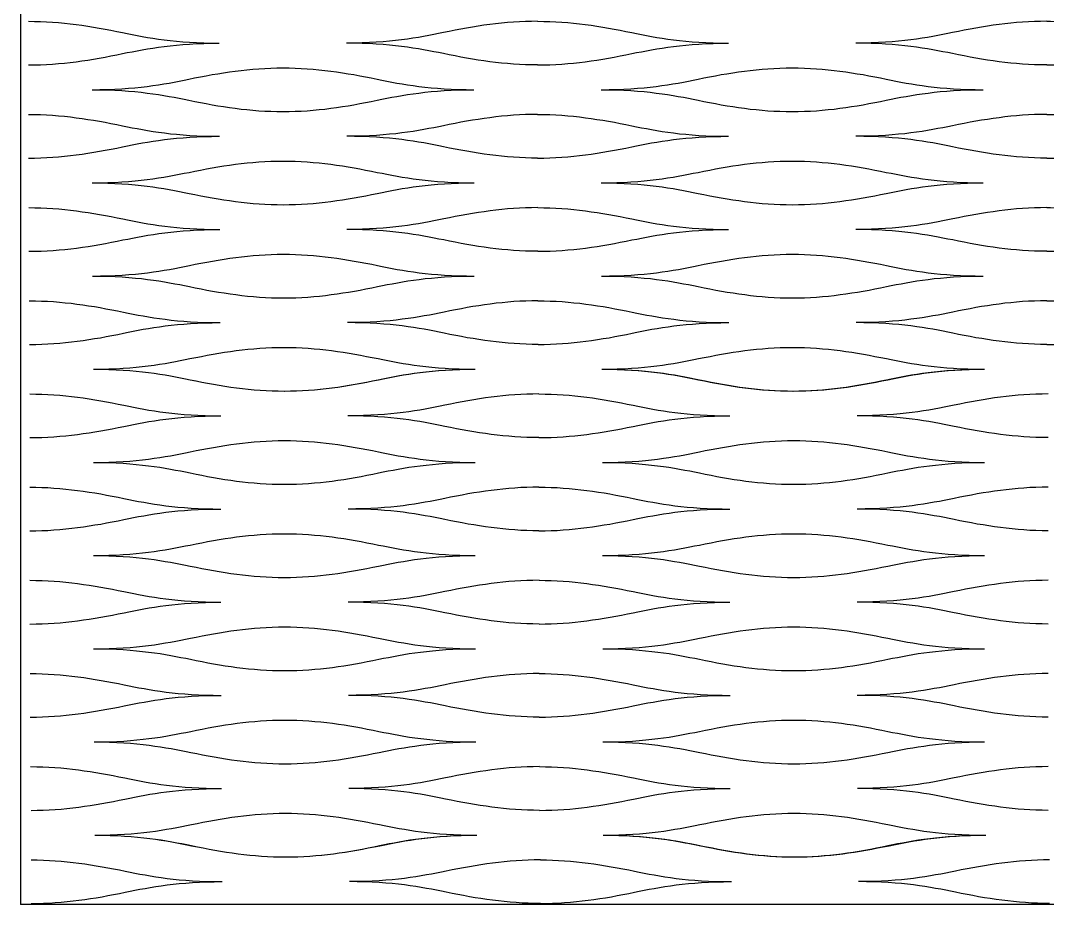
# Model space of a CAD drawing. Header units: millimetres. Extents: x 1 to 583, y -486 to -2.
# Drawn here: x 319.84 to 340.67, y -87 to -69.07 of the extents above; entities that cross this region are included whole.
import ezdxf

# ---------------------------------------------------------------- set-up
doc = ezdxf.new("R2010")
doc.units = ezdxf.units.MM
doc.header["$MEASUREMENT"] = 0
doc.layers.add('DEFAULT', color=7, linetype='Continuous')
doc.layers.add('dibujo', color=10, linetype='Continuous')

msp = doc.modelspace()

# ---------------------------------------------------------------- linework, layer by layer
at = {"layer": 'DEFAULT'}
for points, knots in [([(319.995, -69.087), (320.661, -69.087), (321.275, -69.186), (321.905, -69.316), (322.419, -69.422), (322.997, -69.53), (323.869, -69.53)], [0, 0, 0, 0, 1, 1, 1, 2, 2, 2, 2]), ([(330.324, -69.087), (329.659, -69.087), (329.044, -69.186), (328.415, -69.316), (327.9, -69.422), (327.323, -69.53), (326.451, -69.53)], [0, 0, 0, 0, 1, 1, 1, 2, 2, 2, 2]), ([(330.324, -69.087), (330.99, -69.087), (331.604, -69.186), (332.234, -69.316), (332.749, -69.422), (333.326, -69.53), (334.198, -69.53)], [0, 0, 0, 0, 1, 1, 1, 2, 2, 2, 2]), ([(340.653, -69.087), (339.988, -69.087), (339.373, -69.186), (338.744, -69.316), (338.229, -69.422), (337.651, -69.53), (336.78, -69.53)], [0, 0, 0, 0, 1, 1, 1, 2, 2, 2, 2]), ([(340.653, -69.087), (341.057, -69.087), (341.46, -69.116), (341.837, -69.175), (342.59, -69.293), (343.236, -69.53), (344.527, -69.53)], [0, 0, 0, 0, 1, 1, 1, 2, 2, 2, 2]), ([(319.996, -69.972), (320.661, -69.972), (321.276, -69.873), (321.905, -69.743), (322.42, -69.637), (322.997, -69.53), (323.869, -69.53)], [0, 0, 0, 0, 1, 1, 1, 2, 2, 2, 2]), ([(330.324, -69.972), (329.659, -69.972), (329.044, -69.873), (328.415, -69.743), (327.9, -69.637), (327.323, -69.53), (326.451, -69.53)], [0, 0, 0, 0, 1, 1, 1, 2, 2, 2, 2]), ([(330.324, -69.972), (330.99, -69.972), (331.605, -69.873), (332.234, -69.743), (332.749, -69.637), (333.326, -69.53), (334.198, -69.53)], [0, 0, 0, 0, 1, 1, 1, 2, 2, 2, 2]), ([(340.653, -69.972), (339.988, -69.972), (339.373, -69.873), (338.744, -69.743), (338.229, -69.637), (337.651, -69.53), (336.78, -69.53)], [0, 0, 0, 0, 1, 1, 1, 2, 2, 2, 2]), ([(340.653, -69.972), (341.057, -69.972), (341.46, -69.943), (341.837, -69.884), (342.59, -69.766), (343.236, -69.53), (344.527, -69.53)], [0, 0, 0, 0, 1, 1, 1, 2, 2, 2, 2]), ([(321.287, -70.474), (322.159, -70.474), (322.736, -70.367), (323.251, -70.26), (323.88, -70.13), (324.494, -70.031), (325.16, -70.031), (325.826, -70.031), (326.44, -70.13), (327.07, -70.26), (327.585, -70.367), (328.162, -70.474), (329.034, -70.474)], [0, 0, 0, 0, 1, 1, 1, 2, 2, 2, 3, 3, 3, 4, 4, 4, 4]), ([(331.616, -70.474), (332.487, -70.474), (333.065, -70.367), (333.579, -70.26), (334.209, -70.13), (334.823, -70.031), (335.489, -70.031), (336.154, -70.031), (336.769, -70.13), (337.398, -70.26), (337.913, -70.367), (338.491, -70.474), (339.362, -70.474)], [0, 0, 0, 0, 1, 1, 1, 2, 2, 2, 3, 3, 3, 4, 4, 4, 4]), ([(321.287, -70.474), (322.159, -70.474), (322.736, -70.582), (323.251, -70.688), (323.881, -70.818), (324.495, -70.917), (325.161, -70.917), (325.826, -70.917), (326.441, -70.818), (327.07, -70.688), (327.585, -70.582), (328.162, -70.474), (329.034, -70.474)], [0, 0, 0, 0, 1, 1, 1, 2, 2, 2, 3, 3, 3, 4, 4, 4, 4]), ([(331.616, -70.474), (332.487, -70.474), (333.065, -70.582), (333.58, -70.688), (334.209, -70.818), (334.823, -70.917), (335.489, -70.917), (336.155, -70.917), (336.769, -70.818), (337.398, -70.688), (337.913, -70.582), (338.491, -70.474), (339.362, -70.474)], [0, 0, 0, 0, 1, 1, 1, 2, 2, 2, 3, 3, 3, 4, 4, 4, 4]), ([(319.997, -70.976), (320.663, -70.976), (321.277, -71.075), (321.907, -71.205), (322.422, -71.311), (322.999, -71.419), (323.871, -71.419)], [0, 0, 0, 0, 1, 1, 1, 2, 2, 2, 2]), ([(330.325, -70.976), (329.66, -70.976), (329.045, -71.075), (328.416, -71.205), (327.901, -71.311), (327.324, -71.419), (326.453, -71.419)], [0, 0, 0, 0, 1, 1, 1, 2, 2, 2, 2]), ([(330.325, -70.976), (330.991, -70.976), (331.605, -71.075), (332.235, -71.205), (332.75, -71.311), (333.327, -71.419), (334.199, -71.419)], [0, 0, 0, 0, 1, 1, 1, 2, 2, 2, 2]), ([(340.653, -70.976), (339.988, -70.976), (339.373, -71.075), (338.744, -71.205), (338.229, -71.311), (337.652, -71.419), (336.78, -71.419)], [0, 0, 0, 0, 1, 1, 1, 2, 2, 2, 2]), ([(340.653, -70.976), (341.057, -70.976), (341.46, -71.006), (341.837, -71.065), (342.59, -71.183), (343.235, -71.419), (344.527, -71.419)], [0, 0, 0, 0, 1, 1, 1, 2, 2, 2, 2]), ([(319.999, -71.862), (320.664, -71.862), (321.279, -71.763), (321.908, -71.633), (322.422, -71.527), (322.999, -71.419), (323.871, -71.419)], [0, 0, 0, 0, 1, 1, 1, 2, 2, 2, 2]), ([(330.326, -71.862), (329.661, -71.862), (329.046, -71.763), (328.417, -71.633), (327.902, -71.527), (327.324, -71.419), (326.453, -71.419)], [0, 0, 0, 0, 1, 1, 1, 2, 2, 2, 2]), ([(330.326, -71.862), (330.992, -71.862), (331.606, -71.763), (332.235, -71.633), (332.75, -71.527), (333.327, -71.419), (334.199, -71.419)], [0, 0, 0, 0, 1, 1, 1, 2, 2, 2, 2]), ([(340.653, -71.862), (339.988, -71.862), (339.373, -71.763), (338.744, -71.633), (338.229, -71.527), (337.652, -71.419), (336.78, -71.419)], [0, 0, 0, 0, 1, 1, 1, 2, 2, 2, 2]), ([(340.653, -71.862), (341.057, -71.862), (341.46, -71.832), (341.837, -71.773), (342.59, -71.655), (343.235, -71.419), (344.527, -71.419)], [0, 0, 0, 0, 1, 1, 1, 2, 2, 2, 2]), ([(321.291, -72.364), (322.162, -72.364), (322.739, -72.256), (323.254, -72.15), (323.883, -72.02), (324.497, -71.921), (325.162, -71.921), (325.828, -71.921), (326.443, -72.02), (327.072, -72.15), (327.587, -72.256), (328.164, -72.364), (329.036, -72.364)], [0, 0, 0, 0, 1, 1, 1, 2, 2, 2, 3, 3, 3, 4, 4, 4, 4]), ([(331.617, -72.364), (332.489, -72.364), (333.066, -72.256), (333.581, -72.15), (334.21, -72.02), (334.824, -71.921), (335.49, -71.921), (336.155, -71.921), (336.77, -72.02), (337.399, -72.15), (337.914, -72.256), (338.491, -72.364), (339.362, -72.364)], [0, 0, 0, 0, 1, 1, 1, 2, 2, 2, 3, 3, 3, 4, 4, 4, 4]), ([(321.291, -72.364), (322.162, -72.364), (322.74, -72.471), (323.255, -72.578), (323.885, -72.707), (324.499, -72.806), (325.165, -72.806), (325.83, -72.806), (326.444, -72.707), (327.073, -72.578), (327.588, -72.471), (328.164, -72.364), (329.036, -72.364)], [0, 0, 0, 0, 1, 1, 1, 2, 2, 2, 3, 3, 3, 4, 4, 4, 4]), ([(331.617, -72.364), (332.489, -72.364), (333.066, -72.471), (333.581, -72.578), (334.21, -72.707), (334.825, -72.806), (335.49, -72.806), (336.156, -72.806), (336.77, -72.707), (337.399, -72.578), (337.914, -72.471), (338.491, -72.364), (339.362, -72.364)], [0, 0, 0, 0, 1, 1, 1, 2, 2, 2, 3, 3, 3, 4, 4, 4, 4]), ([(320.002, -72.866), (320.668, -72.866), (321.282, -72.965), (321.912, -73.094), (322.427, -73.201), (323.005, -73.308), (323.876, -73.308)], [0, 0, 0, 0, 1, 1, 1, 2, 2, 2, 2]), ([(330.328, -72.866), (329.662, -72.866), (329.048, -72.965), (328.42, -73.094), (327.905, -73.201), (327.328, -73.308), (326.457, -73.308)], [0, 0, 0, 0, 1, 1, 1, 2, 2, 2, 2]), ([(330.328, -72.866), (330.993, -72.866), (331.608, -72.965), (332.237, -73.094), (332.752, -73.201), (333.329, -73.308), (334.2, -73.308)], [0, 0, 0, 0, 1, 1, 1, 2, 2, 2, 2]), ([(340.653, -72.866), (339.988, -72.866), (339.373, -72.965), (338.745, -73.094), (338.23, -73.201), (337.653, -73.308), (336.782, -73.308)], [0, 0, 0, 0, 1, 1, 1, 2, 2, 2, 2]), ([(340.653, -72.866), (341.057, -72.866), (341.46, -72.895), (341.837, -72.954), (342.59, -73.072), (343.235, -73.308), (344.526, -73.308)], [0, 0, 0, 0, 1, 1, 1, 2, 2, 2, 2]), ([(320.006, -73.751), (320.672, -73.751), (321.285, -73.652), (321.914, -73.522), (322.428, -73.416), (323.005, -73.308), (323.876, -73.308)], [0, 0, 0, 0, 1, 1, 1, 2, 2, 2, 2]), ([(330.33, -73.751), (329.664, -73.751), (329.05, -73.652), (328.421, -73.522), (327.906, -73.416), (327.328, -73.308), (326.457, -73.308)], [0, 0, 0, 0, 1, 1, 1, 2, 2, 2, 2]), ([(330.33, -73.751), (330.995, -73.751), (331.609, -73.652), (332.238, -73.522), (332.752, -73.416), (333.329, -73.308), (334.2, -73.308)], [0, 0, 0, 0, 1, 1, 1, 2, 2, 2, 2]), ([(340.653, -73.751), (339.988, -73.751), (339.374, -73.652), (338.745, -73.522), (338.23, -73.416), (337.653, -73.308), (336.782, -73.308)], [0, 0, 0, 0, 1, 1, 1, 2, 2, 2, 2]), ([(340.653, -73.751), (341.057, -73.751), (341.46, -73.722), (341.837, -73.663), (342.59, -73.545), (343.235, -73.308), (344.526, -73.308)], [0, 0, 0, 0, 1, 1, 1, 2, 2, 2, 2]), ([(321.299, -74.253), (322.17, -74.253), (322.746, -74.145), (323.261, -74.039), (323.889, -73.909), (324.503, -73.81), (325.168, -73.81), (325.834, -73.81), (326.448, -73.909), (327.078, -74.039), (327.592, -74.145), (328.17, -74.253), (329.041, -74.253)], [0, 0, 0, 0, 1, 1, 1, 2, 2, 2, 3, 3, 3, 4, 4, 4, 4]), ([(331.621, -74.253), (332.492, -74.253), (333.069, -74.145), (333.584, -74.039), (334.212, -73.909), (334.826, -73.81), (335.491, -73.81), (336.157, -73.81), (336.771, -73.909), (337.4, -74.039), (337.915, -74.145), (338.492, -74.253), (339.363, -74.253)], [0, 0, 0, 0, 1, 1, 1, 2, 2, 2, 3, 3, 3, 4, 4, 4, 4]), ([(321.299, -74.253), (322.17, -74.253), (322.748, -74.361), (323.263, -74.467), (323.893, -74.597), (324.508, -74.696), (325.173, -74.696), (325.838, -74.696), (326.451, -74.597), (327.079, -74.467), (327.593, -74.361), (328.17, -74.253), (329.041, -74.253)], [0, 0, 0, 0, 1, 1, 1, 2, 2, 2, 3, 3, 3, 4, 4, 4, 4]), ([(331.621, -74.253), (332.492, -74.253), (333.07, -74.361), (333.585, -74.467), (334.214, -74.597), (334.828, -74.696), (335.493, -74.696), (336.158, -74.696), (336.772, -74.597), (337.401, -74.467), (337.915, -74.361), (338.492, -74.253), (339.363, -74.253)], [0, 0, 0, 0, 1, 1, 1, 2, 2, 2, 3, 3, 3, 4, 4, 4, 4]), ([(320.013, -74.755), (320.678, -74.755), (321.293, -74.854), (321.923, -74.984), (322.438, -75.09), (323.016, -75.198), (323.886, -75.198)], [0, 0, 0, 0, 1, 1, 1, 2, 2, 2, 2]), ([(330.333, -74.755), (329.668, -74.755), (329.055, -74.854), (328.427, -74.984), (327.913, -75.09), (327.336, -75.198), (326.466, -75.198)], [0, 0, 0, 0, 1, 1, 1, 2, 2, 2, 2]), ([(330.333, -74.755), (330.998, -74.755), (331.613, -74.854), (332.242, -74.984), (332.757, -75.09), (333.334, -75.198), (334.204, -75.198)], [0, 0, 0, 0, 1, 1, 1, 2, 2, 2, 2]), ([(340.653, -74.755), (339.988, -74.755), (339.374, -74.854), (338.746, -74.984), (338.231, -75.09), (337.655, -75.198), (336.784, -75.198)], [0, 0, 0, 0, 1, 1, 1, 2, 2, 2, 2]), ([(340.653, -74.755), (341.057, -74.755), (341.46, -74.784), (341.836, -74.844), (342.589, -74.962), (343.234, -75.198), (344.524, -75.198)], [0, 0, 0, 0, 1, 1, 1, 2, 2, 2, 2]), ([(320.021, -75.641), (320.686, -75.641), (321.299, -75.542), (321.926, -75.412), (322.44, -75.305), (323.016, -75.198), (323.886, -75.198)], [0, 0, 0, 0, 1, 1, 1, 2, 2, 2, 2]), ([(330.337, -75.641), (329.672, -75.641), (329.058, -75.542), (328.429, -75.412), (327.914, -75.305), (327.336, -75.198), (326.466, -75.198)], [0, 0, 0, 0, 1, 1, 1, 2, 2, 2, 2]), ([(330.337, -75.641), (331.002, -75.641), (331.615, -75.542), (332.243, -75.412), (332.757, -75.305), (333.334, -75.198), (334.204, -75.198)], [0, 0, 0, 0, 1, 1, 1, 2, 2, 2, 2]), ([(340.653, -75.641), (339.988, -75.641), (339.375, -75.542), (338.746, -75.412), (338.232, -75.305), (337.655, -75.198), (336.784, -75.198)], [0, 0, 0, 0, 1, 1, 1, 2, 2, 2, 2]), ([(340.653, -75.641), (341.057, -75.641), (341.46, -75.611), (341.836, -75.552), (342.589, -75.434), (343.234, -75.198), (344.524, -75.198)], [0, 0, 0, 0, 1, 1, 1, 2, 2, 2, 2]), ([(321.314, -76.142), (322.185, -76.142), (322.76, -76.035), (323.274, -75.928), (323.901, -75.799), (324.514, -75.7), (325.179, -75.7), (325.844, -75.7), (326.459, -75.799), (327.088, -75.928), (327.602, -76.035), (328.18, -76.142), (329.05, -76.142)], [0, 0, 0, 0, 1, 1, 1, 2, 2, 2, 3, 3, 3, 4, 4, 4, 4]), ([(331.628, -76.142), (332.499, -76.142), (333.075, -76.035), (333.589, -75.928), (334.217, -75.799), (334.83, -75.7), (335.495, -75.7), (336.16, -75.7), (336.774, -75.799), (337.403, -75.928), (337.917, -76.035), (338.494, -76.142), (339.364, -76.142)], [0, 0, 0, 0, 1, 1, 1, 2, 2, 2, 3, 3, 3, 4, 4, 4, 4]), ([(321.314, -76.142), (322.185, -76.142), (322.763, -76.25), (323.278, -76.356), (323.908, -76.486), (324.522, -76.585), (325.187, -76.585), (325.852, -76.585), (326.464, -76.486), (327.091, -76.356), (327.604, -76.25), (328.18, -76.142), (329.05, -76.142)], [0, 0, 0, 0, 1, 1, 1, 2, 2, 2, 3, 3, 3, 4, 4, 4, 4]), ([(321.314, -76.142), (322.186, -76.142), (322.763, -76.25), (323.278, -76.356), (323.907, -76.486), (324.522, -76.585), (325.188, -76.585), (325.853, -76.585), (326.468, -76.486), (327.097, -76.356), (327.612, -76.25), (328.19, -76.142), (329.061, -76.142)], [0, 0, 0, 0, 1, 1, 1, 2, 2, 2, 3, 3, 3, 4, 4, 4, 4]), ([(331.628, -76.142), (332.499, -76.142), (333.076, -76.25), (333.591, -76.356), (334.219, -76.486), (334.833, -76.585), (335.498, -76.585), (336.162, -76.585), (336.775, -76.486), (337.403, -76.356), (337.917, -76.25), (338.494, -76.142), (339.364, -76.142)], [0, 0, 0, 0, 1, 1, 1, 2, 2, 2, 3, 3, 3, 4, 4, 4, 4]), ([(331.644, -76.142), (332.515, -76.142), (333.093, -76.25), (333.608, -76.356), (334.237, -76.486), (334.851, -76.585), (335.517, -76.585), (336.183, -76.585), (336.797, -76.486), (337.427, -76.356), (337.942, -76.25), (338.519, -76.142), (339.391, -76.142)], [0, 0, 0, 0, 1, 1, 1, 2, 2, 2, 3, 3, 3, 4, 4, 4, 4]), ([(320.023, -76.644), (320.689, -76.644), (321.303, -76.743), (321.933, -76.873), (322.448, -76.98), (323.025, -77.087), (323.897, -77.087)], [0, 0, 0, 0, 1, 1, 1, 2, 2, 2, 2]), ([(330.352, -76.644), (329.687, -76.644), (329.072, -76.743), (328.443, -76.873), (327.928, -76.98), (327.351, -77.087), (326.479, -77.087)], [0, 0, 0, 0, 1, 1, 1, 2, 2, 2, 2]), ([(330.352, -76.644), (331.018, -76.644), (331.633, -76.743), (332.262, -76.873), (332.777, -76.98), (333.354, -77.087), (334.226, -77.087)], [0, 0, 0, 0, 1, 1, 1, 2, 2, 2, 2]), ([(340.682, -76.644), (340.016, -76.644), (339.402, -76.743), (338.772, -76.873), (338.257, -76.98), (337.68, -77.087), (336.808, -77.087)], [0, 0, 0, 0, 1, 1, 1, 2, 2, 2, 2]), ([(320.023, -77.53), (320.689, -77.53), (321.303, -77.431), (321.933, -77.301), (322.448, -77.195), (323.025, -77.087), (323.897, -77.087)], [0, 0, 0, 0, 1, 1, 1, 2, 2, 2, 2]), ([(330.353, -77.53), (329.687, -77.53), (329.072, -77.431), (328.443, -77.301), (327.928, -77.195), (327.351, -77.087), (326.479, -77.087)], [0, 0, 0, 0, 1, 1, 1, 2, 2, 2, 2]), ([(330.353, -77.53), (331.018, -77.53), (331.633, -77.431), (332.262, -77.301), (332.777, -77.195), (333.354, -77.087), (334.226, -77.087)], [0, 0, 0, 0, 1, 1, 1, 2, 2, 2, 2]), ([(340.682, -77.53), (340.016, -77.53), (339.402, -77.431), (338.772, -77.301), (338.257, -77.195), (337.68, -77.087), (336.808, -77.087)], [0, 0, 0, 0, 1, 1, 1, 2, 2, 2, 2]), ([(321.314, -78.032), (322.186, -78.032), (322.763, -77.924), (323.278, -77.818), (323.908, -77.688), (324.522, -77.589), (325.188, -77.589), (325.853, -77.589), (326.468, -77.688), (327.097, -77.818), (327.612, -77.924), (328.19, -78.032), (329.061, -78.032)], [0, 0, 0, 0, 1, 1, 1, 2, 2, 2, 3, 3, 3, 4, 4, 4, 4]), ([(331.644, -78.032), (332.515, -78.032), (333.093, -77.924), (333.608, -77.818), (334.237, -77.688), (334.851, -77.589), (335.517, -77.589), (336.183, -77.589), (336.797, -77.688), (337.427, -77.818), (337.942, -77.924), (338.519, -78.032), (339.391, -78.032)], [0, 0, 0, 0, 1, 1, 1, 2, 2, 2, 3, 3, 3, 4, 4, 4, 4]), ([(321.314, -78.032), (322.186, -78.032), (322.764, -78.14), (323.278, -78.246), (323.908, -78.376), (324.522, -78.475), (325.188, -78.475), (325.854, -78.475), (326.468, -78.376), (327.098, -78.246), (327.612, -78.14), (328.19, -78.032), (329.061, -78.032)], [0, 0, 0, 0, 1, 1, 1, 2, 2, 2, 3, 3, 3, 4, 4, 4, 4]), ([(331.644, -78.032), (332.515, -78.032), (333.093, -78.14), (333.608, -78.246), (334.237, -78.376), (334.852, -78.475), (335.517, -78.475), (336.183, -78.475), (336.798, -78.376), (337.427, -78.246), (337.942, -78.14), (338.519, -78.032), (339.391, -78.032)], [0, 0, 0, 0, 1, 1, 1, 2, 2, 2, 3, 3, 3, 4, 4, 4, 4]), ([(320.024, -78.534), (320.689, -78.534), (321.304, -78.633), (321.933, -78.763), (322.448, -78.869), (323.026, -78.977), (323.897, -78.977)], [0, 0, 0, 0, 1, 1, 1, 2, 2, 2, 2]), ([(330.353, -78.534), (329.687, -78.534), (329.072, -78.633), (328.443, -78.763), (327.929, -78.869), (327.351, -78.977), (326.48, -78.977)], [0, 0, 0, 0, 1, 1, 1, 2, 2, 2, 2]), ([(330.353, -78.534), (331.019, -78.534), (331.633, -78.633), (332.262, -78.763), (332.777, -78.869), (333.355, -78.977), (334.226, -78.977)], [0, 0, 0, 0, 1, 1, 1, 2, 2, 2, 2]), ([(340.682, -78.534), (340.016, -78.534), (339.402, -78.633), (338.772, -78.763), (338.257, -78.869), (337.68, -78.977), (336.808, -78.977)], [0, 0, 0, 0, 1, 1, 1, 2, 2, 2, 2]), ([(320.024, -79.42), (320.69, -79.42), (321.304, -79.32), (321.934, -79.191), (322.448, -79.084), (323.026, -78.977), (323.897, -78.977)], [0, 0, 0, 0, 1, 1, 1, 2, 2, 2, 2]), ([(330.353, -79.42), (329.687, -79.42), (329.073, -79.32), (328.444, -79.191), (327.929, -79.084), (327.351, -78.977), (326.48, -78.977)], [0, 0, 0, 0, 1, 1, 1, 2, 2, 2, 2]), ([(330.353, -79.42), (331.019, -79.42), (331.633, -79.32), (332.262, -79.191), (332.777, -79.084), (333.355, -78.977), (334.226, -78.977)], [0, 0, 0, 0, 1, 1, 1, 2, 2, 2, 2]), ([(340.682, -79.42), (340.016, -79.42), (339.402, -79.32), (338.772, -79.191), (338.258, -79.084), (337.68, -78.977), (336.808, -78.977)], [0, 0, 0, 0, 1, 1, 1, 2, 2, 2, 2]), ([(321.316, -79.921), (322.187, -79.921), (322.765, -79.814), (323.279, -79.707), (323.908, -79.578), (324.523, -79.479), (325.189, -79.479), (325.854, -79.479), (326.469, -79.578), (327.098, -79.707), (327.613, -79.814), (328.191, -79.921), (329.062, -79.921)], [0, 0, 0, 0, 1, 1, 1, 2, 2, 2, 3, 3, 3, 4, 4, 4, 4]), ([(331.644, -79.921), (332.516, -79.921), (333.093, -79.814), (333.608, -79.707), (334.237, -79.578), (334.852, -79.479), (335.517, -79.479), (336.183, -79.479), (336.798, -79.578), (337.427, -79.707), (337.942, -79.814), (338.519, -79.921), (339.391, -79.921)], [0, 0, 0, 0, 1, 1, 1, 2, 2, 2, 3, 3, 3, 4, 4, 4, 4]), ([(321.316, -79.921), (322.187, -79.921), (322.765, -80.029), (323.28, -80.135), (323.909, -80.265), (324.524, -80.364), (325.189, -80.364), (325.855, -80.364), (326.47, -80.265), (327.099, -80.135), (327.613, -80.029), (328.191, -79.921), (329.062, -79.921)], [0, 0, 0, 0, 1, 1, 1, 2, 2, 2, 3, 3, 3, 4, 4, 4, 4]), ([(331.644, -79.921), (332.516, -79.921), (333.093, -80.029), (333.608, -80.135), (334.238, -80.265), (334.852, -80.364), (335.518, -80.364), (336.183, -80.364), (336.798, -80.265), (337.427, -80.135), (337.942, -80.029), (338.519, -79.921), (339.391, -79.921)], [0, 0, 0, 0, 1, 1, 1, 2, 2, 2, 3, 3, 3, 4, 4, 4, 4]), ([(320.026, -80.423), (320.691, -80.423), (321.306, -80.522), (321.935, -80.652), (322.45, -80.759), (323.028, -80.866), (323.899, -80.866)], [0, 0, 0, 0, 1, 1, 1, 2, 2, 2, 2]), ([(330.354, -80.423), (329.688, -80.423), (329.074, -80.522), (328.445, -80.652), (327.93, -80.759), (327.353, -80.866), (326.481, -80.866)], [0, 0, 0, 0, 1, 1, 1, 2, 2, 2, 2]), ([(330.354, -80.423), (331.019, -80.423), (331.634, -80.522), (332.263, -80.652), (332.778, -80.759), (333.356, -80.866), (334.227, -80.866)], [0, 0, 0, 0, 1, 1, 1, 2, 2, 2, 2]), ([(340.682, -80.423), (340.016, -80.423), (339.402, -80.522), (338.773, -80.652), (338.258, -80.759), (337.68, -80.866), (336.809, -80.866)], [0, 0, 0, 0, 1, 1, 1, 2, 2, 2, 2]), ([(320.027, -81.309), (320.693, -81.309), (321.307, -81.21), (321.936, -81.08), (322.451, -80.974), (323.028, -80.866), (323.899, -80.866)], [0, 0, 0, 0, 1, 1, 1, 2, 2, 2, 2]), ([(330.355, -81.309), (329.689, -81.309), (329.074, -81.21), (328.445, -81.08), (327.93, -80.974), (327.353, -80.866), (326.481, -80.866)], [0, 0, 0, 0, 1, 1, 1, 2, 2, 2, 2]), ([(330.355, -81.309), (331.02, -81.309), (331.635, -81.21), (332.264, -81.08), (332.778, -80.974), (333.356, -80.866), (334.227, -80.866)], [0, 0, 0, 0, 1, 1, 1, 2, 2, 2, 2]), ([(340.682, -81.309), (340.016, -81.309), (339.402, -81.21), (338.773, -81.08), (338.258, -80.974), (337.68, -80.866), (336.809, -80.866)], [0, 0, 0, 0, 1, 1, 1, 2, 2, 2, 2]), ([(321.319, -81.811), (322.191, -81.811), (322.768, -81.703), (323.283, -81.597), (323.911, -81.467), (324.525, -81.368), (325.191, -81.368), (325.857, -81.368), (326.471, -81.467), (327.101, -81.597), (327.616, -81.703), (328.193, -81.811), (329.064, -81.811)], [0, 0, 0, 0, 1, 1, 1, 2, 2, 2, 3, 3, 3, 4, 4, 4, 4]), ([(331.646, -81.811), (332.517, -81.811), (333.095, -81.703), (333.609, -81.597), (334.238, -81.467), (334.853, -81.368), (335.518, -81.368), (336.184, -81.368), (336.798, -81.467), (337.428, -81.597), (337.942, -81.703), (338.52, -81.811), (339.391, -81.811)], [0, 0, 0, 0, 1, 1, 1, 2, 2, 2, 3, 3, 3, 4, 4, 4, 4]), ([(321.319, -81.811), (322.191, -81.811), (322.769, -81.918), (323.284, -82.025), (323.913, -82.155), (324.528, -82.254), (325.193, -82.254), (325.859, -82.254), (326.473, -82.155), (327.102, -82.025), (327.616, -81.918), (328.193, -81.811), (329.064, -81.811)], [0, 0, 0, 0, 1, 1, 1, 2, 2, 2, 3, 3, 3, 4, 4, 4, 4]), ([(331.646, -81.811), (332.517, -81.811), (333.095, -81.918), (333.61, -82.025), (334.239, -82.155), (334.854, -82.254), (335.519, -82.254), (336.184, -82.254), (336.799, -82.155), (337.428, -82.025), (337.942, -81.918), (338.52, -81.811), (339.391, -81.811)], [0, 0, 0, 0, 1, 1, 1, 2, 2, 2, 3, 3, 3, 4, 4, 4, 4]), ([(320.031, -82.313), (320.696, -82.313), (321.311, -82.412), (321.941, -82.542), (322.456, -82.648), (323.033, -82.756), (323.905, -82.756)], [0, 0, 0, 0, 1, 1, 1, 2, 2, 2, 2]), ([(330.356, -82.313), (329.691, -82.313), (329.077, -82.412), (328.448, -82.542), (327.934, -82.648), (327.357, -82.756), (326.486, -82.756)], [0, 0, 0, 0, 1, 1, 1, 2, 2, 2, 2]), ([(330.356, -82.313), (331.022, -82.313), (331.636, -82.412), (332.266, -82.542), (332.781, -82.648), (333.358, -82.756), (334.229, -82.756)], [0, 0, 0, 0, 1, 1, 1, 2, 2, 2, 2]), ([(340.682, -82.313), (340.016, -82.313), (339.402, -82.412), (338.773, -82.542), (338.259, -82.648), (337.682, -82.756), (336.81, -82.756)], [0, 0, 0, 0, 1, 1, 1, 2, 2, 2, 2]), ([(320.035, -83.198), (320.7, -83.198), (321.314, -83.099), (321.942, -82.969), (322.457, -82.863), (323.033, -82.756), (323.905, -82.756)], [0, 0, 0, 0, 1, 1, 1, 2, 2, 2, 2]), ([(330.358, -83.198), (329.693, -83.198), (329.079, -83.099), (328.449, -82.969), (327.934, -82.863), (327.357, -82.756), (326.486, -82.756)], [0, 0, 0, 0, 1, 1, 1, 2, 2, 2, 2]), ([(330.358, -83.198), (331.024, -83.198), (331.638, -83.099), (332.266, -82.969), (332.781, -82.863), (333.358, -82.756), (334.229, -82.756)], [0, 0, 0, 0, 1, 1, 1, 2, 2, 2, 2]), ([(340.682, -83.198), (340.017, -83.198), (339.402, -83.099), (338.773, -82.969), (338.259, -82.863), (337.682, -82.756), (336.81, -82.756)], [0, 0, 0, 0, 1, 1, 1, 2, 2, 2, 2]), ([(321.328, -83.7), (322.199, -83.7), (322.775, -83.593), (323.289, -83.486), (323.918, -83.356), (324.531, -83.257), (325.197, -83.257), (325.862, -83.257), (326.477, -83.356), (327.106, -83.486), (327.621, -83.593), (328.198, -83.7), (329.069, -83.7)], [0, 0, 0, 0, 1, 1, 1, 2, 2, 2, 3, 3, 3, 4, 4, 4, 4]), ([(331.65, -83.7), (332.521, -83.7), (333.098, -83.593), (333.612, -83.486), (334.241, -83.356), (334.855, -83.257), (335.52, -83.257), (336.185, -83.257), (336.8, -83.356), (337.429, -83.486), (337.943, -83.593), (338.521, -83.7), (339.392, -83.7)], [0, 0, 0, 0, 1, 1, 1, 2, 2, 2, 3, 3, 3, 4, 4, 4, 4]), ([(321.328, -83.7), (322.199, -83.7), (322.776, -83.808), (323.292, -83.914), (323.921, -84.044), (324.536, -84.143), (325.201, -84.143), (325.866, -84.143), (326.48, -84.044), (327.108, -83.914), (327.622, -83.808), (328.198, -83.7), (329.069, -83.7)], [0, 0, 0, 0, 1, 1, 1, 2, 2, 2, 3, 3, 3, 4, 4, 4, 4]), ([(331.65, -83.7), (332.521, -83.7), (333.098, -83.808), (333.613, -83.914), (334.242, -84.044), (334.856, -84.143), (335.522, -84.143), (336.187, -84.143), (336.801, -84.044), (337.429, -83.914), (337.944, -83.808), (338.521, -83.7), (339.392, -83.7)], [0, 0, 0, 0, 1, 1, 1, 2, 2, 2, 3, 3, 3, 4, 4, 4, 4]), ([(320.042, -84.202), (320.707, -84.202), (321.322, -84.301), (321.951, -84.431), (322.467, -84.537), (323.044, -84.645), (323.915, -84.645)], [0, 0, 0, 0, 1, 1, 1, 2, 2, 2, 2]), ([(330.362, -84.202), (329.697, -84.202), (329.083, -84.301), (328.455, -84.431), (327.941, -84.537), (327.365, -84.645), (326.494, -84.645)], [0, 0, 0, 0, 1, 1, 1, 2, 2, 2, 2]), ([(330.362, -84.202), (331.027, -84.202), (331.641, -84.301), (332.27, -84.431), (332.785, -84.537), (333.362, -84.645), (334.233, -84.645)], [0, 0, 0, 0, 1, 1, 1, 2, 2, 2, 2]), ([(340.682, -84.202), (340.017, -84.202), (339.403, -84.301), (338.774, -84.431), (338.26, -84.537), (337.683, -84.645), (336.813, -84.645)], [0, 0, 0, 0, 1, 1, 1, 2, 2, 2, 2]), ([(320.049, -85.088), (320.714, -85.088), (321.327, -84.989), (321.955, -84.859), (322.468, -84.753), (323.044, -84.645), (323.915, -84.645)], [0, 0, 0, 0, 1, 1, 1, 2, 2, 2, 2]), ([(330.366, -85.088), (329.701, -85.088), (329.087, -84.989), (328.457, -84.859), (327.942, -84.753), (327.365, -84.645), (326.494, -84.645)], [0, 0, 0, 0, 1, 1, 1, 2, 2, 2, 2]), ([(330.366, -85.088), (331.031, -85.088), (331.644, -84.989), (332.272, -84.859), (332.786, -84.753), (333.362, -84.645), (334.233, -84.645)], [0, 0, 0, 0, 1, 1, 1, 2, 2, 2, 2]), ([(340.682, -85.088), (340.017, -85.088), (339.403, -84.989), (338.775, -84.859), (338.26, -84.753), (337.683, -84.645), (336.813, -84.645)], [0, 0, 0, 0, 1, 1, 1, 2, 2, 2, 2]), ([(321.343, -85.59), (322.213, -85.59), (322.789, -85.482), (323.302, -85.376), (323.93, -85.246), (324.543, -85.147), (325.208, -85.147), (325.873, -85.147), (326.487, -85.246), (327.116, -85.376), (327.631, -85.482), (328.208, -85.59), (329.079, -85.59)], [0, 0, 0, 0, 1, 1, 1, 2, 2, 2, 3, 3, 3, 4, 4, 4, 4]), ([(331.657, -85.59), (332.527, -85.59), (333.104, -85.482), (333.618, -85.376), (334.246, -85.246), (334.859, -85.147), (335.524, -85.147), (336.189, -85.147), (336.803, -85.246), (337.431, -85.376), (337.946, -85.482), (338.522, -85.59), (339.393, -85.59)], [0, 0, 0, 0, 1, 1, 1, 2, 2, 2, 3, 3, 3, 4, 4, 4, 4]), ([(321.343, -85.59), (322.213, -85.59), (322.791, -85.697), (323.307, -85.803), (323.937, -85.933), (324.551, -86.032), (325.216, -86.032), (325.88, -86.032), (326.493, -85.933), (327.12, -85.803), (327.633, -85.697), (328.208, -85.59), (329.079, -85.59)], [0, 0, 0, 0, 1, 1, 1, 2, 2, 2, 3, 3, 3, 4, 4, 4, 4]), ([(321.343, -85.59), (322.214, -85.59), (322.792, -85.697), (323.307, -85.804), (323.936, -85.933), (324.551, -86.032), (325.216, -86.032), (325.882, -86.032), (326.497, -85.933), (327.126, -85.804), (327.641, -85.697), (328.218, -85.59), (329.09, -85.59)], [0, 0, 0, 0, 1, 1, 1, 2, 2, 2, 3, 3, 3, 4, 4, 4, 4]), ([(331.657, -85.59), (332.527, -85.59), (333.105, -85.697), (333.619, -85.803), (334.248, -85.933), (334.862, -86.032), (335.526, -86.032), (336.191, -86.032), (336.804, -85.933), (337.432, -85.803), (337.946, -85.697), (338.522, -85.59), (339.393, -85.59)], [0, 0, 0, 0, 1, 1, 1, 2, 2, 2, 3, 3, 3, 4, 4, 4, 4]), ([(331.672, -85.59), (332.544, -85.59), (333.121, -85.697), (333.636, -85.804), (334.265, -85.933), (334.88, -86.032), (335.546, -86.032), (336.211, -86.032), (336.826, -85.933), (337.455, -85.804), (337.97, -85.697), (338.548, -85.59), (339.419, -85.59)], [0, 0, 0, 0, 1, 1, 1, 2, 2, 2, 3, 3, 3, 4, 4, 4, 4]), ([(320.052, -86.092), (320.717, -86.092), (321.332, -86.191), (321.961, -86.32), (322.476, -86.427), (323.054, -86.534), (323.925, -86.534)], [0, 0, 0, 0, 1, 1, 1, 2, 2, 2, 2]), ([(330.381, -86.092), (329.715, -86.092), (329.101, -86.191), (328.472, -86.32), (327.957, -86.427), (327.379, -86.534), (326.508, -86.534)], [0, 0, 0, 0, 1, 1, 1, 2, 2, 2, 2]), ([(330.381, -86.092), (331.047, -86.092), (331.661, -86.191), (332.291, -86.32), (332.806, -86.427), (333.383, -86.534), (334.255, -86.534)], [0, 0, 0, 0, 1, 1, 1, 2, 2, 2, 2]), ([(340.711, -86.092), (340.045, -86.092), (339.43, -86.191), (338.801, -86.32), (338.286, -86.427), (337.709, -86.534), (336.837, -86.534)], [0, 0, 0, 0, 1, 1, 1, 2, 2, 2, 2]), ([(320.052, -86.977), (320.717, -86.977), (321.332, -86.878), (321.961, -86.748), (322.476, -86.642), (323.054, -86.534), (323.925, -86.534)], [0, 0, 0, 0, 1, 1, 1, 2, 2, 2, 2]), ([(330.381, -86.977), (329.715, -86.977), (329.101, -86.878), (328.472, -86.748), (327.957, -86.642), (327.379, -86.534), (326.508, -86.534)], [0, 0, 0, 0, 1, 1, 1, 2, 2, 2, 2]), ([(330.381, -86.977), (331.047, -86.977), (331.662, -86.878), (332.291, -86.748), (332.806, -86.642), (333.383, -86.534), (334.255, -86.534)], [0, 0, 0, 0, 1, 1, 1, 2, 2, 2, 2]), ([(340.711, -86.977), (340.045, -86.977), (339.43, -86.878), (338.801, -86.748), (338.286, -86.642), (337.709, -86.534), (336.837, -86.534)], [0, 0, 0, 0, 1, 1, 1, 2, 2, 2, 2])]:
    msp.add_open_spline(points, degree=3, knots=knots, dxfattribs=at)
at = {"layer": 'dibujo'}
for p in [(319.837, -9.996), (357.68, -86.996)]:
    msp.add_line(p, (319.837, -86.996), dxfattribs=at)

doc.saveas('drawing.dxf')
